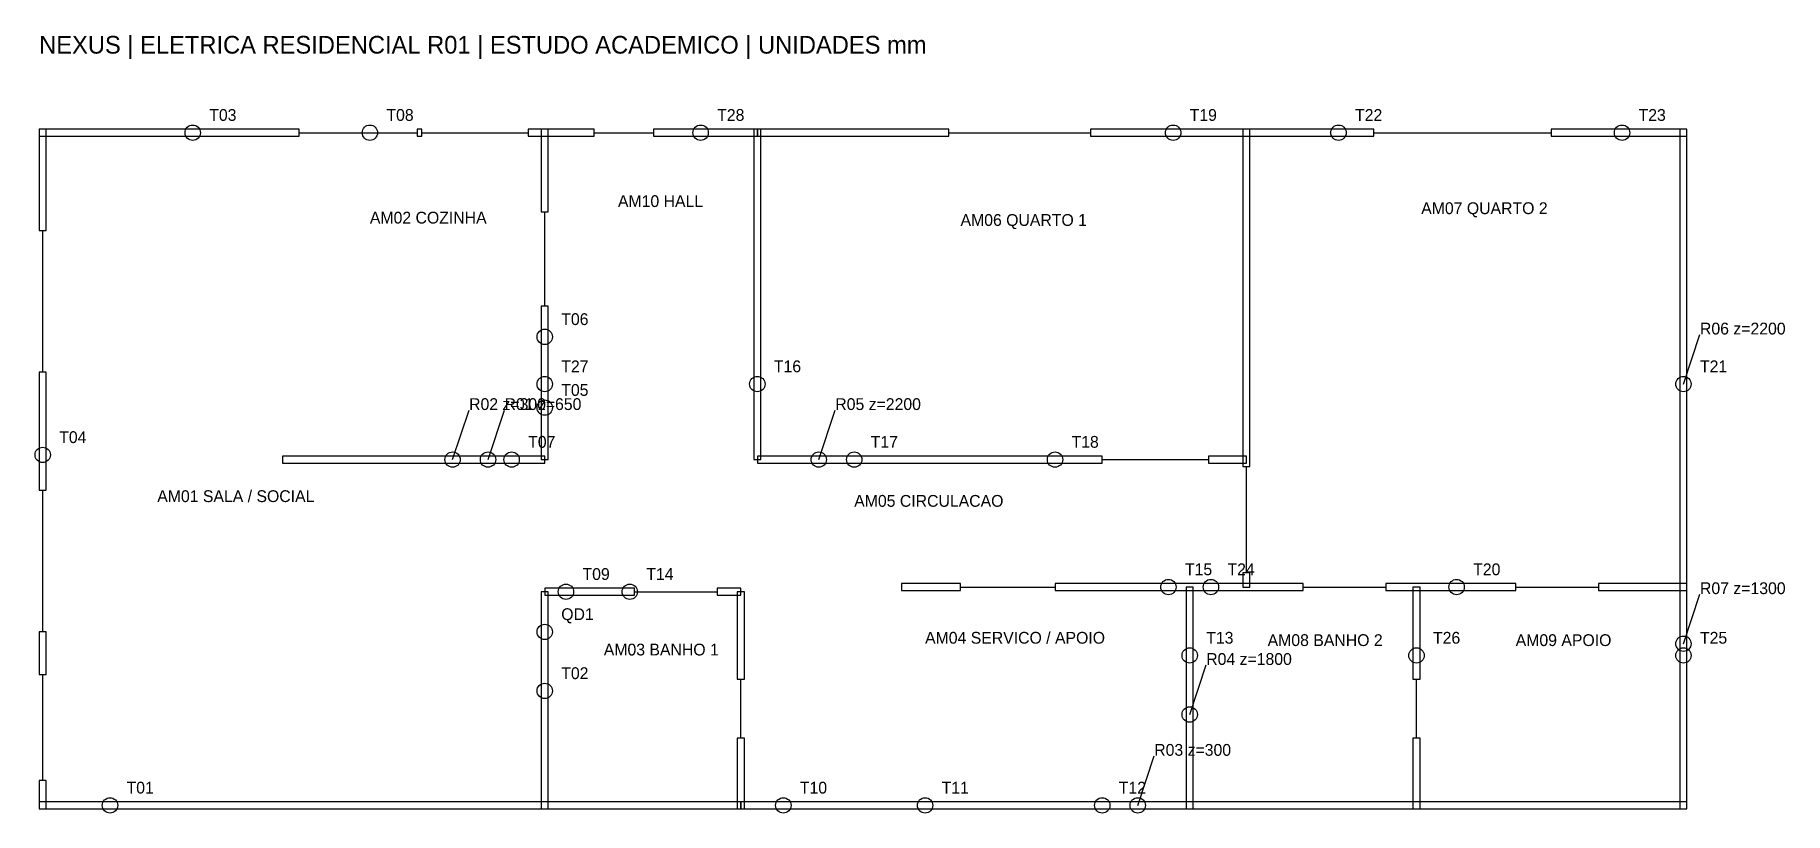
# Model space of a CAD drawing. Header units: millimetres. Extents: x -35 to 14780, y -35 to 6558.
import ezdxf

# ---------------------------------------------------------------- set-up
doc = ezdxf.new("R2010")
doc.units = ezdxf.units.MM
for name, color, linetype in [('ABERTURAS', 9, 'Continuous'), ('AMBIENTES', 8, 'Continuous'), ('PAREDES', 8, 'Continuous'), ('RESERVAS', 30, 'Continuous'), ('TEXTOS', 7, 'Continuous'), ('TUG', 5, 'Continuous')]:
    doc.layers.add(name, color=color, linetype=linetype)

msp = doc.modelspace()

# ---------------------------------------------------------------- linework, layer by layer
at = {"layer": 'ABERTURAS'}
for p, q in [((2200, 5730), (3200, 5730)), ((3240, 5730), (4140, 5730)), ((4700, 5730), (5200, 5730)), ((7700, 5730), (8900, 5730)), ((11300, 5730), (12800, 5730)), ((4280, 4260), (4280, 5060)), ((30, 3700), (30, 4900)), ((9000, 2960), (9900, 2960)), ((10220, 2000), (10220, 2900)), ((30, 1500), (30, 2700)), ((5040, 1840), (5740, 1840)), ((7800, 1880), (8600, 1880)), ((10700, 1880), (11400, 1880)), ((12500, 1880), (13200, 1880)), ((30, 240), (30, 1140)), ((5940, 600), (5940, 1100)), ((11660, 600), (11660, 1100))]:
    msp.add_line(p, q, dxfattribs=at)
at = {"layer": 'PAREDES'}
for points in [[(0, 4900), (60, 4900), (60, 5760), (0, 5760)], [(0, 5700), (2200, 5700), (2200, 5760), (0, 5760)], [(3200, 5700), (3240, 5700), (3240, 5760), (3200, 5760)], [(4140, 5700), (4700, 5700), (4700, 5760), (4140, 5760)], [(4250, 5060), (4310, 5060), (4310, 5760), (4250, 5760)], [(5200, 5700), (6080, 5700), (6080, 5760), (5200, 5760)], [(6050, 2960), (6110, 2960), (6110, 5760), (6050, 5760)], [(6080, 5700), (7700, 5700), (7700, 5760), (6080, 5760)], [(8900, 5700), (11300, 5700), (11300, 5760), (8900, 5760)], [(10190, 2900), (10250, 2900), (10250, 5760), (10190, 5760)], [(12800, 5700), (13950, 5700), (13950, 5760), (12800, 5760)], [(13890, 0), (13950, 0), (13950, 5760), (13890, 5760)], [(4250, 2960), (4310, 2960), (4310, 4260), (4250, 4260)], [(0, 2700), (60, 2700), (60, 3700), (0, 3700)], [(2060, 2930), (4280, 2930), (4280, 2990), (2060, 2990)], [(6080, 2930), (9000, 2930), (9000, 2990), (6080, 2990)], [(9900, 2930), (10220, 2930), (10220, 2990), (9900, 2990)], [(10190, 1880), (10250, 1880), (10250, 2000), (10190, 2000)], [(4250, 0), (4310, 0), (4310, 1840), (4250, 1840)], [(4280, 1810), (5040, 1810), (5040, 1870), (4280, 1870)], [(5740, 1810), (5940, 1810), (5940, 1870), (5740, 1870)], [(5910, 1100), (5970, 1100), (5970, 1840), (5910, 1840)], [(7300, 1850), (7800, 1850), (7800, 1910), (7300, 1910)], [(8600, 1850), (10700, 1850), (10700, 1910), (8600, 1910)], [(9710, 0), (9770, 0), (9770, 1880), (9710, 1880)], [(11400, 1850), (12500, 1850), (12500, 1910), (11400, 1910)], [(11630, 1100), (11690, 1100), (11690, 1880), (11630, 1880)], [(13200, 1850), (13950, 1850), (13950, 1910), (13200, 1910)], [(0, 1140), (60, 1140), (60, 1500), (0, 1500)], [(5910, 0), (5970, 0), (5970, 600), (5910, 600)], [(11630, 0), (11690, 0), (11690, 600), (11630, 600)], [(0, 0), (60, 0), (60, 240), (0, 240)], [(0, 0), (5940, 0), (5940, 60), (0, 60)], [(5940, 0), (13950, 0), (13950, 60), (5940, 60)]]:
    msp.add_lwpolyline(points, close=True, dxfattribs=at)
at = {"layer": 'RESERVAS'}
for p, q in [((13920, 3600), (14060, 4020)), ((3500, 2960), (3640, 3380)), ((3800, 2960), (3940, 3380)), ((6600, 2960), (6740, 3380)), ((13920, 1400), (14060, 1820)), ((9740, 800), (9880, 1220)), ((9300, 30), (9440, 450))]:
    msp.add_line(p, q, dxfattribs=at)
for centre in [(13920, 3600), (3500, 2960), (3800, 2960), (6600, 2960), (4280, 1500), (13920, 1400), (9740, 800), (9300, 30)]:
    msp.add_circle(centre, 65, dxfattribs=at)
at = {"layer": 'TUG'}
for centre in [(1300, 5730), (2800, 5730), (5600, 5730), (9600, 5730), (11000, 5730), (13400, 5730), (4280, 4000), (4280, 3600), (6080, 3600), (13920, 3600), (4280, 3400), (30, 3000), (4000, 2960), (6900, 2960), (8600, 2960), (9560, 1880), (9920, 1880), (12000, 1880), (4460, 1840), (5000, 1840), (9740, 1300), (11660, 1300), (13920, 1300), (4280, 1000), (600, 30), (6300, 30), (7500, 30), (9000, 30)]:
    msp.add_circle(centre, 65, dxfattribs=at)

# ---------------------------------------------------------------- texts
at = {"layer": 'AMBIENTES'}
for s, p in [('AM10 HALL', (4900, 5100)), ('AM02 COZINHA', (2800, 4960)), ('AM06 QUARTO 1', (7800, 4940)), ('AM07 QUARTO 2', (11700, 5040)), ('AM01 SALA / SOCIAL', (1000, 2600)), ('AM05 CIRCULACAO', (6900, 2560)), ('AM04 SERVICO / APOIO', (7500, 1400)), ('AM08 BANHO 2', (10400, 1380)), ('AM09 APOIO', (12500, 1380)), ('AM03 BANHO 1', (4780, 1300))]:
    msp.add_text(s, height=100, dxfattribs=at).set_placement(p)
at = {"layer": 'RESERVAS'}
for s, p in [('R06 z=2200', (14060, 4020)), ('R02 z=300', (3640, 3380)), ('R01 z=650', (3940, 3380)), ('R05 z=2200', (6740, 3380)), ('R07 z=1300', (14060, 1820)), ('QD1', (4420, 1600)), ('R04 z=1800', (9880, 1220)), ('R03 z=300', (9440, 450))]:
    msp.add_text(s, height=100, dxfattribs=at).set_placement(p)
at = {"layer": 'TEXTOS'}
msp.add_text('NEXUS | ELETRICA RESIDENCIAL R01 | ESTUDO ACADEMICO | UNIDADES mm', height=150, dxfattribs=at).set_placement((0, 6400))
at = {"layer": 'TUG'}
for s, p in [('T03', (1440, 5830)), ('T08', (2940, 5830)), ('T28', (5740, 5830)), ('T19', (9740, 5830)), ('T22', (11140, 5830)), ('T23', (13540, 5830)), ('T06', (4420, 4100)), ('T27', (4420, 3700)), ('T16', (6220, 3700)), ('T21', (14060, 3700)), ('T05', (4420, 3500)), ('T04', (170, 3100)), ('T07', (4140, 3060)), ('T17', (7040, 3060)), ('T18', (8740, 3060)), ('T15', (9700, 1980)), ('T24', (10060, 1980)), ('T20', (12140, 1980)), ('T09', (4600, 1940)), ('T14', (5140, 1940)), ('T13', (9880, 1400)), ('T26', (11800, 1400)), ('T25', (14060, 1400)), ('T02', (4420, 1100)), ('T01', (740, 130)), ('T10', (6440, 130)), ('T11', (7640, 130)), ('T12', (9140, 130))]:
    msp.add_text(s, height=100, dxfattribs=at).set_placement(p)

doc.saveas('drawing.dxf')
